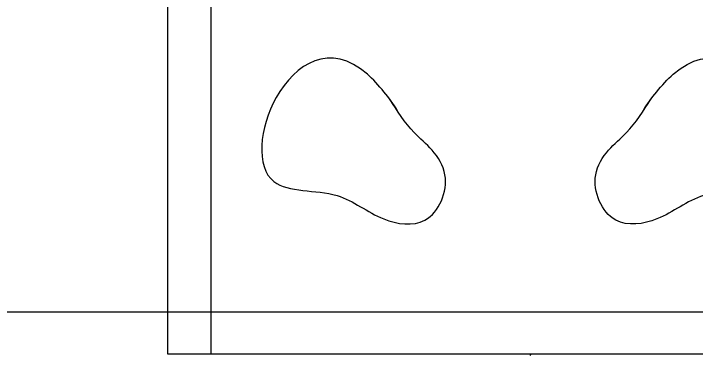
# Model space of a CAD drawing. Header units: inches. Extents: x 11.6 to 54.1, y 10.7 to 35.5.
# Drawn here: x 39.2687 to 39.5811, y 31.3981 to 31.5546 of the extents above; entities that cross this region are included whole.
import ezdxf

# ---------------------------------------------------------------- set-up
doc = ezdxf.new("R2010")
doc.units = ezdxf.units.IN
doc.header["$MEASUREMENT"] = 0
doc.layers.add('02', color=2, linetype='Continuous')
doc.layers.add('1', color=1, linetype='Continuous')

msp = doc.modelspace()

# ---------------------------------------------------------------- linework, layer by layer
at = {"layer": '02'}
for p, q in [((39.33918530143384, 31.39858789502483), (39.33918530143384, 32.49814949224543)), ((39.35887363295588, 32.49814949224543), (39.35887363295588, 31.39858789502483)), ((39.66185118291579, 31.39858789502483), (39.33918530143384, 31.39858789502483)), ((39.50533848359301, 31.39858789502483), (39.50483848362747, 31.39808789501564))]:
    msp.add_line(p, q, dxfattribs=at)
for points in [[(39.44422157980554, 31.51040995441741), (39.44100309010647, 31.5153835063889), (39.41829132566746, 31.54497032540399), (39.38318181269388, 31.52243337649867), (39.37780734394729, 31.47046581440969), (39.41722407481685, 31.47541253557443), (39.43488672362692, 31.45947361029408), (39.46018828450288, 31.45575653901921), (39.46948764844384, 31.47838801207268), (39.46084635330882, 31.49223026441774), (39.44965440301277, 31.50136982120472), (39.44416355258837, 31.51001375604261), (39.44074141256097, 31.51540103713938)], [(39.55681490454409, 31.51040995441741), (39.56003339424316, 31.5153835063889), (39.58274515868217, 31.54497032540399), (39.61785467165574, 31.52243337649867), (39.62322914040234, 31.47046581440969), (39.58381240953278, 31.47541253557443), (39.5661497607227, 31.45947361029408), (39.54084819973033, 31.45575653901921), (39.53154883590579, 31.47838801207268), (39.54019013104081, 31.49223026441774), (39.55138208122045, 31.50136982120472), (39.55687293176126, 31.51001375604261), (39.56029507167224, 31.51540103713938)]]:
    msp.add_open_spline(points, degree=3, knots=[26.11201976532951, 26.11201976532951, 26.11201976532951, 26.11201976532951, 52.20549026483829, 138.3379867362283, 215.3334757533617, 274.5046567780129, 322.3367169445017, 360.0338403127782, 405.3380270602018, 430.8581752020538, 453.7854444260566, 491.712609331314, 491.712609331314, 491.712609331314, 491.712609331314], dxfattribs=at)
at = {"layer": '1'}
msp.add_line((33.43569185327325, 31.41802676639651), (53.76189506192278, 31.41802676639651), dxfattribs=at)

doc.saveas('drawing.dxf')
